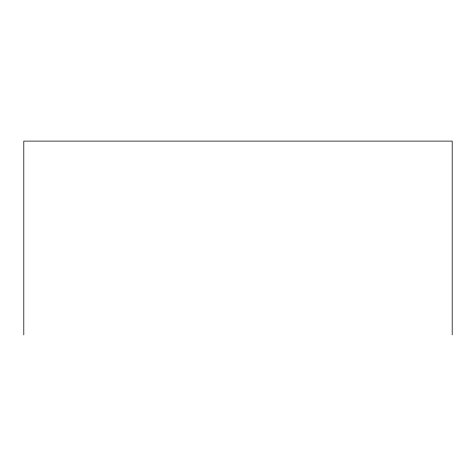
<?xml version="1.0" encoding="UTF-8"?>
<svg xmlns="http://www.w3.org/2000/svg" width="476" height="476" viewBox="0 0 476 476"><rect width="100%" height="100%" fill="white"/><g stroke="black" fill="none" stroke-linecap="round" stroke-linejoin="round"><path stroke-width="0.71" d="M452.2 334.89L452.2 141.11L23.8 141.11L23.8 334.89"/></g></svg>
